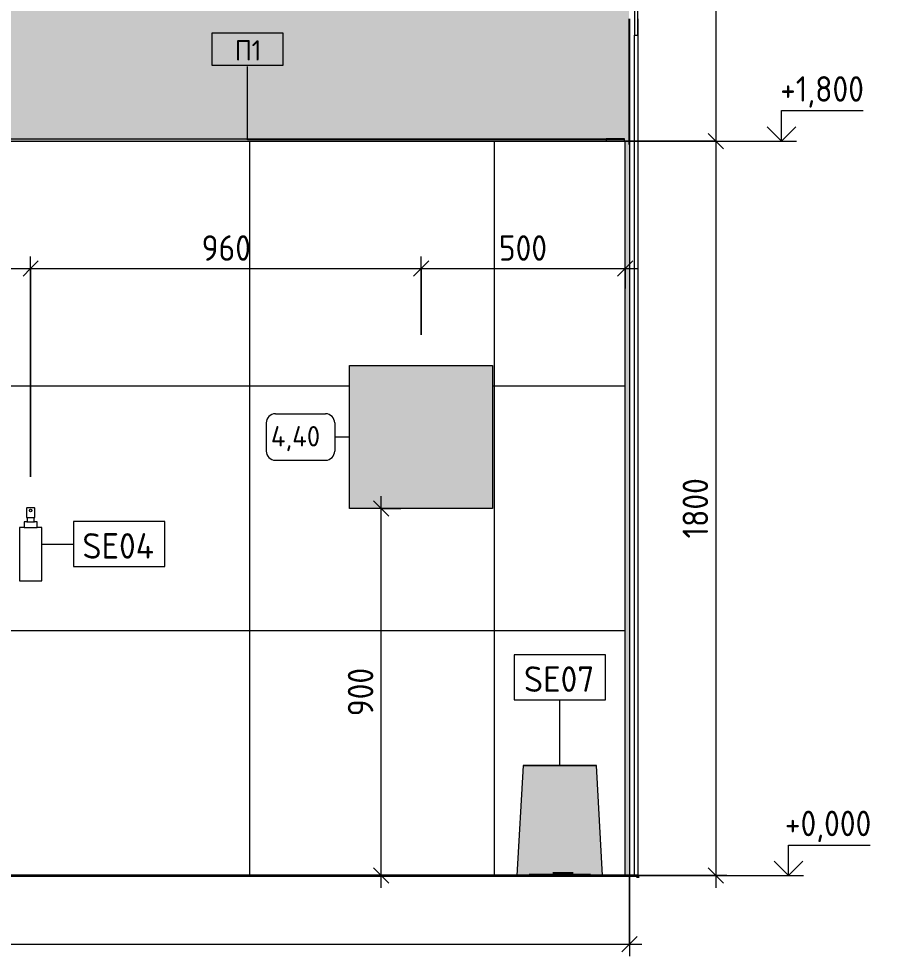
# Model space of a CAD drawing. Header units: millimetres. Extents: x 0 to 102275, y -2706 to 7916.
# Drawn here: x 95917 to 98065, y -198 to 2100 of the extents above; entities that cross this region are included whole.
import ezdxf

# ---------------------------------------------------------------- set-up
doc = ezdxf.new("R2010")
doc.units = ezdxf.units.MM
for name, color, linetype, lineweight in [('A-ANNO-DIMS', 7, 'Continuous', 9), ('A-ANNO-DIMS-25', 7, 'Continuous', 9), ('A-DOOR-FRAM-1', 7, 'Continuous', 9), ('A-DOOR-FRAM-2', 7, 'Continuous', 18), ('A-FLOR-HRAL-IDEN', 7, 'Continuous', 9), ('A-WALL-PATT', 7, 'Continuous', 9), ('G-ANNO-DIMS', 7, 'Continuous', 9), ('G-ANNO-DIMS-1', 7, 'Continuous', 20), ('I-FURN-IDEN', 7, 'Continuous', 9), ('I-WALL', 7, 'Continuous', 9), ('P-SANR-FIXT', 7, 'Continuous', 9), ('P-SANR-FIXT-IDEN', 7, 'Continuous', 9), ('Ограждение', 7, 'Continuous', 9), ('Поручни', 7, 'Continuous', 9)]:
    doc.layers.add(name, color=color, linetype=linetype, lineweight=lineweight)
for name, color, linetype, lineweight, true_color in [('A-FLOR-FNSH-2', 7, 'Continuous', 30, 0x3c3c3c), ('A-GENM', 7, 'Continuous', 9, 0x260000), ('A-WALL-4', 7, 'Continuous', 40, 0x3c3c3c), ('I-FURN-8', 7, 'Continuous', 9, 0xc0c0c0)]:
    doc.layers.add(name, color=color, linetype=linetype, lineweight=lineweight, true_color=true_color)
doc.layers.add('I-FURN-10', color=7, linetype='Continuous', lineweight=9, true_color=0xfbfbfb, transparency=0.7)
doc.layers.add('P-SANR-FIXT-2', color=7, linetype='Continuous', lineweight=9, transparency=0.7)
doc.styles.add('GOST Common_2', font='GOST_Common.ttf', dxfattribs={"height": 50})
doc.styles.add('GOST Common_3', font='GOST_Common.ttf', dxfattribs={"height": 62.5})
doc.styles.add('ISOCPEUR_1', font='isocpeur.ttf', dxfattribs={"width": 0.9, "height": 62.5})
doc.dimstyles.new('ISO-2_5_0_9К_БОЛЬШОЙ', dxfattribs={"dimscale": 304.8, "dimtxt": 62.248823, "dimasz": 0.123031, "dimexe": 0.098425, "dimexo": 0.246063, "dimgap": 0, "dimtad": 1, "dimdec": 0, "dimrnd": 10, "dimzin": 0, "dimdsep": 46, "dimtxsty": 'ISOCPEUR_1', "dimblk1": 'OBLIQUE', "dimblk2": 'OBLIQUE', "dimsah": 1, "dimcen": 0.09, "dimdle": 0.098425, "dimazin": 0, "dimtfac": 1, "dimtdec": 4, "dimtix": 1, "dimtmove": 0, "dimatfit": 3, "dimfxl": 1, "dimtvp": 1, "dimtolj": 1, "dimtzin": 0, "dimarcsym": 2})
doc.dimstyles.new('ISO-2_5_0_9К_БОЛЬШОЙ_округление', dxfattribs={"dimscale": 304.8, "dimtxt": 62.248823, "dimasz": 0.123031, "dimexe": 0.098425, "dimexo": 0, "dimgap": 0, "dimtad": 1, "dimdec": 0, "dimrnd": 10, "dimzin": 0, "dimdsep": 46, "dimtxsty": 'ISOCPEUR_1', "dimblk1": 'OBLIQUE', "dimblk2": 'OBLIQUE', "dimsah": 1, "dimcen": 0.09, "dimdle": 0.098425, "dimazin": 0, "dimtfac": 1, "dimtdec": 4, "dimtix": 1, "dimtmove": 0, "dimatfit": 3, "dimfxl": 1, "dimtvp": 1, "dimtolj": 1, "dimtzin": 0, "dimarcsym": 2})

# ---------------------------------------------------------------- blocks, each defined once
blk = doc.blocks.new('110_Дверь_СКБ_1Ст_Внутренняя1 - Д-7_л__950x2100h_Туалет-21784696-Развертка 1_15-4')
at = {"layer": 'A-DOOR-FRAM-1'}
for p, q in [((7672, 0), (7672, 2060)), ((7680, 2060), (7680, 0)), ((7680, 2060), (7680, 0))]:
    blk.add_line(p, q, dxfattribs=at)
at = {"layer": 'A-DOOR-FRAM-2'}
for p, q in [((7672, 2130), (7672, 2060)), ((7680, 2130), (7672, 2130)), ((7680, 2060), (7680, 2130)), ((7680.5, 2100), (7680, 2100)), ((7680, 2100), (7680, 2060)), ((7672, 2060), (7680, 2060)), ((7680, 2060), (7680.5, 2060))]:
    blk.add_line(p, q, dxfattribs=at)
blk = doc.blocks.new('Ограждение - Ограждение-30307754-Развертка 1_15-4')
at = {"layer": 'Ограждение'}
for points in [[(3682.5, 1800), (7602.5, 1800), (7602.5, 1806), (3682.5, 1806)], [(7647.5, 1800), (7647.5, 1806), (7602.5, 1806), (7602.5, 1800)]]:
    blk.add_hatch(color=256, dxfattribs=at).paths.add_polyline_path(points)
at = {"layer": 'Поручни'}
for p, q in [((3682.5, 1806), (7602.5, 1806)), ((3682.5, 1800), (7602.5, 1800)), ((7647.5, 1806), (7602.5, 1806)), ((7602.5, 1806), (7602.5, 1800)), ((7602.5, 1800), (7647.5, 1800)), ((7647.5, 1800), (7647.5, 1806))]:
    blk.add_line(p, q, dxfattribs=at)
blk = doc.blocks.new('TOY_Диспансер мыло - Дозатор Elegance new 11654 019001 хром-30593950-Развертка 1_15-4')
at = {"layer": 'A-GENM'}
for p, q in [((6182.3, 900.6), (6182.3, 878.4)), ((6202.7, 878.4), (6202.7, 900.6)), ((6182.8, 877.9), (6184.2, 877.9)), ((6184.2, 877.9), (6200.8, 877.9)), ((6184.2, 877.9), (6184.2, 868.2)), ((6200.8, 868.2), (6200.8, 877.9)), ((6200.8, 877.9), (6202.2, 877.9)), ((6176.9, 853.4), (6165, 853.4)), ((6165, 853.4), (6165, 722.4)), ((6176.7, 853.5), (6208.1, 853.5)), ((6176.9, 866.7), (6176.9, 853.4)), ((6183.2, 867.2), (6177.4, 867.2)), ((6183, 867.2), (6201.8, 867.2)), ((6207.6, 867.2), (6201.8, 867.2)), ((6208.1, 853.4), (6208.1, 866.7)), ((6220, 853.4), (6208.1, 853.4)), ((6220, 722.4), (6220, 853.4)), ((6165, 722.4), (6220, 722.4))]:
    blk.add_line(p, q, dxfattribs=at)
blk.add_circle((6192.5, 894.8), 3.04, dxfattribs=at)
for centre, radius, start, end in [((6182.8, 900.6), 0.5, 90, 180), ((6192.4, 833.9), 67.9, 89.9095, 98.0905), ((6192.6, 833.9), 67.9, 81.9095, 90.0905), ((6202.2, 900.6), 0.5, 0, 90), ((6182.8, 878.4), 0.5, 180, 270), ((6202.2, 878.4), 0.5, 270, 0), ((6177.4, 866.7), 0.5, 90, 180), ((6183.2, 868.2), 0.988, 270, 0), ((6201.8, 868.2), 0.988, 180, 270), ((6207.6, 866.7), 0.5, 0, 90)]:
    blk.add_arc(centre, radius, start, end, dxfattribs=at)
blk = doc.blocks.new('мусорная корзина - Round_ Metal-V12-Развертка 1_15-4')
at = {"layer": 'P-SANR-FIXT-2'}
for points in [[(7384, 0), (7414, 0), (7414, 3.2), (7489, 3.2), (7489, 7), (7424, 7), (7424, 270), (7399, 270), (7387.2, 55.2), (7385.2, 20)], [(7473.4, 7), (7489, 7), (7489, 270), (7424, 270), (7424, 7), (7472.6, 7)], [(7489, 7), (7554, 7), (7554, 270), (7489, 270), (7489, 24.9)], [(7588.1, 0), (7594, 0), (7583.9, 178.4), (7579, 270), (7554, 270), (7554, 7), (7489, 7), (7489, 3.2), (7564, 3.2), (7564, 0), (7586.2, 0)], [(7437.9, 0), (7489, 0), (7489, 3.2), (7414, 3.2), (7414, 0), (7436, 0)], [(7553.6, 0), (7564, 0), (7564, 3.2), (7489, 3.2), (7489, 0), (7551.8, 0)]]:
    blk.add_hatch(color=256, dxfattribs=at).paths.add_polyline_path(points)
at = {"layer": 'P-SANR-FIXT'}
for p, q in [((7399, 270), (7384, 0)), ((7423.8, 270), (7399, 270)), ((7399, 270), (7489, 270)), ((7489, 270), (7423.8, 270)), ((7443.9, 270), (7443.9, 270)), ((7489, 270), (7444.1, 270)), ((7444.1, 270), (7489, 270)), ((7489, 270), (7489, 270)), ((7504.6, 270), (7489, 270)), ((7489, 270), (7579, 270)), ((7554.2, 270), (7504.6, 270)), ((7579, 270), (7554.2, 270)), ((7594, 0), (7579, 270)), ((7414, 3.2), (7414, 0)), ((7414.2, 3.2), (7414, 3.2)), ((7414, 3.2), (7414.2, 3.2)), ((7489, 3.2), (7414.2, 3.2)), ((7414.2, 3.2), (7489, 3.2)), ((7489, 7), (7472.2, 7)), ((7472.2, 7), (7472.2, 7)), ((7472.2, 7), (7489, 7)), ((7489, 7), (7505.8, 7)), ((7505.8, 7), (7489, 7)), ((7508.4, 3.2), (7489, 3.2)), ((7489, 3.2), (7564, 3.2)), ((7505.8, 7), (7521.5, 7)), ((7521.5, 7), (7505.8, 7)), ((7542, 3.2), (7508.4, 3.2)), ((7521.6, 7), (7521.6, 7)), ((7564, 3.2), (7542, 3.2)), ((7564, 0), (7564, 3.2))]:
    blk.add_line(p, q, dxfattribs=at)
blk = doc.blocks.new('Марка_Мебель - В прямоуг_Balcon_Марка-25523697-Развертка 1_15-4')
at = {"layer": 'I-FURN-IDEN'}
for p, q in [((6792.2, 1131.9), (6915, 1131.9)), ((6769.7, 1109.4), (6769.7, 1040.4)), ((6937.5, 1109.4), (6937.5, 1040.6)), ((6792.1, 1018.1), (6915, 1018.1))]:
    blk.add_line(p, q, dxfattribs=at)
for centre, radius, start, end in [((6792.2, 1109.4), 22.5, 90, 180), ((6915, 1109.4), 22.5, 0, 90), ((6792.1, 1040.4), 22.3, 180, 270), ((6915, 1040.6), 22.5, 270, 0)]:
    blk.add_arc(centre, radius, start, end, dxfattribs=at)
blk = doc.blocks.new('М_ограждение - Типоразмер-25387795-Развертка 1_15-4')
at = {"layer": 'A-FLOR-HRAL-IDEN'}
for p, q in [((6811.4, 2065), (6636.4, 2065)), ((6636.4, 2065), (6636.4, 1986)), ((6811.4, 1986), (6811.4, 2065)), ((6636.4, 1986), (6811.4, 1986))]:
    blk.add_line(p, q, dxfattribs=at)
blk = doc.blocks.new('Высотные отметки - Стрелка_Верх-17668718-Развертка 1_15-4')
at = {"layer": 'G-ANNO-DIMS'}
for p, q in [((8032.3, 1875), (8232.3, 1875)), ((8032.3, 1800), (8032.3, 1875)), ((7994.4, 1800), (8069.4, 1800))]:
    blk.add_line(p, q, dxfattribs=at)
at = {"layer": 'G-ANNO-DIMS-1'}
for q in [(7997, 1835.4), (8067.7, 1835.4)]:
    blk.add_line((8032.3, 1800), q, dxfattribs=at)
blk = doc.blocks.new('DIMBLOCK32-Развертка 1_15-4')
at = {"layer": 'A-ANNO-DIMS-25'}
for p, q in [((97625.4, 3430), (97625.4, 1800)), ((97413.8, 3400), (97655.4, 3400)), ((97625.4, 3400), (97413.8, 3400)), ((97401.3, 1800), (97655.4, 1800)), ((97625.4, 1800), (97401.3, 1800))]:
    blk.add_line(p, q, dxfattribs=at)
at = {"layer": 'A-ANNO-DIMS-25', "lineweight": 20}
for p, q in [((97625.4, 3400), (97606.6, 3418.8)), ((97625.4, 3400), (97644.1, 3381.2)), ((97625.4, 1800), (97606.6, 1818.8)), ((97625.4, 1800), (97644.1, 1781.2))]:
    blk.add_line(p, q, dxfattribs=at)
at = {"layer": 'A-ANNO-DIMS-25', "color": 0, "insert": (97543.7, 2526.4), "char_height": 62.5, "width": 176.691, "attachment_point": 1, "rotation": 90, "line_spacing_factor": 1.149209, "style": 'ISOCPEUR_1'}
blk.add_mtext('1600', dxfattribs=at)
blk = doc.blocks.new('_Oblique')
at = {"color": 0, "linetype": 'ByBlock', "lineweight": -2}
blk.add_line((-0.5, -0.5), (0.5, 0.5), dxfattribs=at)
blk = doc.blocks.new('DIMBLOCK33-Развертка 1_15-4')
at = {"layer": 'A-ANNO-DIMS-25', "lineweight": 20}
for p, q in [((97625.4, 1800), (97606.6, 1818.8)), ((97625.4, 1800), (97644.1, 1781.2)), ((97625.4, 0), (97606.6, 18.8)), ((97625.4, 0), (97644.1, -18.8))]:
    blk.add_line(p, q, dxfattribs=at)
at = {"layer": 'A-ANNO-DIMS-25'}
for p, q in [((97401.3, 1800), (97655.4, 1800)), ((97625.4, 1800), (97401.3, 1800)), ((97625.4, 1800), (97625.4, -30)), ((97625.4, 0), (97433.8, 0)), ((97651.9, 0), (97595.4, 0))]:
    blk.add_line(p, q, dxfattribs=at)
at = {"layer": 'A-ANNO-DIMS-25', "color": 0, "insert": (97543.7, 826.4), "char_height": 62.5, "width": 176.691, "attachment_point": 1, "rotation": 90, "line_spacing_factor": 1.149209, "style": 'ISOCPEUR_1'}
blk.add_mtext('1800', dxfattribs=at)
blk = doc.blocks.new('DIMBLOCK43-Развертка 1_15-4')
at = {"layer": 'A-ANNO-DIMS-25'}
for p, q in [((93482.8, 0), (93482.8, -197.5)), ((93482.8, -167.5), (93482.8, 0)), ((97413.8, 0), (97413.8, -197.5)), ((97413.8, -167.5), (97413.8, 0)), ((93482.8, -167.5), (97443.8, -167.5))]:
    blk.add_line(p, q, dxfattribs=at)
at = {"layer": 'A-ANNO-DIMS-25', "lineweight": 20}
for p, q in [((93482.8, -167.5), (93501.6, -148.8)), ((97413.8, -167.5), (97432.6, -148.8)), ((93482.8, -167.5), (93464.1, -186.3)), ((97413.8, -167.5), (97395.1, -186.3))]:
    blk.add_line(p, q, dxfattribs=at)
at = {"layer": 'A-ANNO-DIMS-25', "color": 0, "insert": (95369.3, -85.9), "char_height": 62.5, "width": 189.619, "attachment_point": 1, "line_spacing_factor": 1.149209, "style": 'ISOCPEUR_1'}
blk.add_mtext('3930', dxfattribs=at)
blk = doc.blocks.new('М_сантехническая_рамка1 - В рамке-30590747-Развертка 1_15-4')
at = {"layer": 'P-SANR-FIXT-IDEN'}
for p, q in [((1907.7, 651.6), (1684.4, 651.6)), ((1684.4, 651.6), (1684.4, 541.2)), ((1907.7, 541.2), (1907.7, 651.6)), ((1684.4, 541.2), (1907.7, 541.2))]:
    blk.add_line(p, q, dxfattribs=at)
blk = doc.blocks.new('DIMBLOCK49-Развертка 1_15-4')
at = {"layer": 'A-ANNO-DIMS-25'}
for p, q in [((95484.4, 1439.2), (95484.4, 1517.7)), ((95946.3, 977.5), (95946.3, 1517.7)), ((95484.4, 1487.7), (95946.3, 1487.7)), ((95484.4, 1487.7), (95484.4, 1439.2)), ((95946.3, 1487.7), (95946.3, 977.5))]:
    blk.add_line(p, q, dxfattribs=at)
at = {"layer": 'A-ANNO-DIMS-25', "lineweight": 20}
for p, q in [((95484.4, 1487.7), (95503.1, 1506.5)), ((95946.3, 1487.7), (95965.1, 1506.5)), ((95484.4, 1487.7), (95465.6, 1469)), ((95946.3, 1487.7), (95927.6, 1469))]:
    blk.add_line(p, q, dxfattribs=at)
at = {"layer": 'A-ANNO-DIMS-25', "color": 0, "insert": (95653.1, 1569.4), "char_height": 62.5, "width": 149.397, "attachment_point": 1, "line_spacing_factor": 1.149209, "style": 'ISOCPEUR_1'}
blk.add_mtext('460', dxfattribs=at)
blk = doc.blocks.new('DIMBLOCK50-Развертка 1_15-4')
at = {"layer": 'A-ANNO-DIMS-25'}
for p, q in [((95946.3, 977.5), (95946.3, 1517.7)), ((96902.8, 1325), (96902.8, 1517.7)), ((95946.3, 1487.7), (96902.8, 1487.7)), ((95946.3, 1487.7), (95946.3, 977.5)), ((96902.8, 1487.7), (96902.8, 1325))]:
    blk.add_line(p, q, dxfattribs=at)
at = {"layer": 'A-ANNO-DIMS-25', "lineweight": 20}
for p, q in [((95946.3, 1487.7), (95965.1, 1506.5)), ((96902.8, 1487.7), (96921.6, 1506.5)), ((95946.3, 1487.7), (95927.6, 1469)), ((96902.8, 1487.7), (96884.1, 1469))]:
    blk.add_line(p, q, dxfattribs=at)
at = {"layer": 'A-ANNO-DIMS-25', "color": 0, "insert": (96365.3, 1569.4), "char_height": 62.5, "width": 142.215, "attachment_point": 1, "line_spacing_factor": 1.149209, "style": 'ISOCPEUR_1'}
blk.add_mtext('960', dxfattribs=at)
blk = doc.blocks.new('DIMBLOCK51-Развертка 1_15-4')
at = {"layer": 'A-ANNO-DIMS-25'}
for p, q in [((96902.8, 1325), (96902.8, 1517.7)), ((97402.8, 1439.2), (97402.8, 1517.7)), ((96902.8, 1487.7), (97432.8, 1487.7)), ((96902.8, 1487.7), (96902.8, 1325)), ((97402.8, 1487.7), (97402.8, 1439.2))]:
    blk.add_line(p, q, dxfattribs=at)
at = {"layer": 'A-ANNO-DIMS-25', "lineweight": 20}
for p, q in [((96902.8, 1487.7), (96921.6, 1506.5)), ((97402.8, 1487.7), (97421.6, 1506.5)), ((96902.8, 1487.7), (96884.1, 1469)), ((97402.8, 1487.7), (97384.1, 1469))]:
    blk.add_line(p, q, dxfattribs=at)
at = {"layer": 'A-ANNO-DIMS-25', "color": 0, "insert": (97093.6, 1569.4), "char_height": 62.5, "width": 142.215, "attachment_point": 1, "line_spacing_factor": 1.149209, "style": 'ISOCPEUR_1'}
blk.add_mtext('500', dxfattribs=at)
blk = doc.blocks.new('DIMBLOCK52-Развертка 1_15-4')
at = {"layer": 'A-ANNO-DIMS-25'}
for p, q in [((96805, -30), (96805, 930)), ((96853.5, 900), (96775, 900)), ((96805, 900), (96853.5, 900)), ((96853.5, 0), (96775, 0)), ((96805, 0), (96853.5, 0))]:
    blk.add_line(p, q, dxfattribs=at)
at = {"layer": 'A-ANNO-DIMS-25', "lineweight": 20}
for p, q in [((96805, 900), (96786.3, 918.7)), ((96805, 900), (96823.8, 881.2)), ((96805, 0), (96786.3, 18.8)), ((96805, 0), (96823.8, -18.8))]:
    blk.add_line(p, q, dxfattribs=at)
at = {"layer": 'A-ANNO-DIMS-25', "color": 0, "insert": (96723.4, 390.7), "char_height": 62.5, "width": 142.215, "attachment_point": 1, "rotation": 90, "line_spacing_factor": 1.149209, "style": 'ISOCPEUR_1'}
blk.add_mtext('900', dxfattribs=at)

msp = doc.modelspace()

# ---------------------------------------------------------------- hatches: boundary and pattern name
at = {"layer": 'A-WALL-PATT'}
msp.add_hatch(color=256, dxfattribs=at).paths.add_polyline_path([(97401.3, 1800), (97412.8, 1800), (97412.8, 3400), (93492.8, 3400), (93492.8, 1806), (97401.3, 1806)])
h = msp.add_hatch(dxfattribs=at)
h.set_pattern_fill('FP_29', color=256, style=0, pattern_type=2)
h.set_pattern_definition([(90, (97682.8, 0), (-600, 4e-14), []), (180, (97682.8, 0), (-7e-14, -600), [])])
h.paths.add_polyline_path([(97347.8, 0), (97402.8, 0), (97402.8, 1800), (93482.8, 1800), (93482.8, 600), (94082.8, 600), (94082.8, 0.1), (97137.8, 0), (97147.8, 176.7), (97152.8, 270), (97332.8, 270), (97344.6, 55.2), (97346.5, 22.4)])
h.paths.add_polyline_path([(94583.8, 250), (94583.8, 700), (94857.8, 700), (94860, 815), (94859.9, 818.5), (94860.2, 824.5), (94860.5, 831), (94861, 845.5), (94900.5, 845.3), (94900.8, 844.3), (94900.9, 842.1), (94900.6, 842), (94901.2, 826.2), (94901.4, 825.3), (94901.2, 824.8), (94902, 795.7), (94901.9, 793.3), (94901.9, 791.8), (94902.1, 790.9), (94903.6, 705.6), (94903.7, 700), (95183.8, 700), (95183.8, 250), (94599, 250)])
h.paths.add_polyline_path([(95462.9, 793.7), (95463.1, 793.9), (95463.2, 794.9), (95463.5, 795), (95463.6, 795.3), (95463.6, 795.7), (95464.3, 795.2), (95464.7, 795.5), (95464.3, 796), (95464.9, 796.1), (95463.7, 798.9), (95463.8, 807.1), (95463.6, 807.1), (95463.4, 806.2), (95463.2, 806.6), (95463.1, 810.5), (95462.8, 801.2), (95462.7, 794.6), (95462.9, 793.7)])
h.paths.add_polyline_path([(95603.2, 250), (95184.4, 250), (95184.4, 700), (95460.9, 700), (95462.7, 790.7), (95462.7, 791.1), (95462.6, 802.7), (95463.2, 822), (95464, 843), (95463.7, 842.1), (95463.8, 844.8), (95464, 845), (95464, 845.5), (95503.6, 845.3), (95504.1, 830.8), (95505.4, 782.4), (95506.7, 700), (95784.4, 700), (95784.4, 250), (95662.2, 250)])
h.paths.add_polyline_path([(94390.8, 722.4), (94390.8, 853.4), (94402.6, 853.4), (94402.6, 866.7), (94403.1, 867.2), (94409.7, 867.5), (94410, 868.3), (94410, 877.9), (94408.6, 877.9), (94408.1, 878.4), (94408.1, 900.6), (94408.6, 901.1), (94413.4, 901.7), (94421.8, 901.7), (94426.5, 901.3), (94427.9, 901.1), (94428.4, 900.6), (94428.4, 878.4), (94427.9, 877.9), (94426.5, 877.9), (94426.8, 867.5), (94427.5, 867.2), (94433.4, 867.2), (94433.9, 866.7), (94433.9, 853.4), (94445.8, 853.4), (94445.8, 722.4), (94402.6, 722.4)])
h.paths.add_polyline_path([(95930.7, 722.4), (95918.8, 722.4), (95918.8, 853.4), (95930.7, 853.4), (95930.7, 866.7), (95931.2, 867.2), (95937.7, 867.5), (95938, 868.2), (95938, 877.9), (95936.7, 877.9), (95936.2, 878.4), (95936.2, 900.6), (95936.7, 901.1), (95941.5, 901.7), (95946.3, 901.8), (95954.6, 901.3), (95956, 901.1), (95956.5, 900.6), (95956.5, 878.4), (95956, 877.9), (95954.6, 877.9), (95954.9, 867.5), (95955.6, 867.2), (95961.4, 867.2), (95961.9, 866.7), (95961.9, 853.4), (95973.8, 853.4), (95973.8, 722.4), (95961.9, 722.4)])
h.paths.add_polyline_path([(95504.5, 783.6), (95505.3, 787.4), (95505, 786.2), (95504.6, 783.9)])
h.paths.add_polyline_path([(94859.9, 792.4), (94859.9, 794.6), (94859.9, 795.1), (94860.4, 794.9), (94860.5, 795.2), (94860.6, 795.8), (94860.6, 796.1), (94860.7, 796.3), (94861, 796.4), (94861.7, 796.4), (94860.7, 798.4), (94860.8, 806.6), (94860.6, 807.5), (94860.3, 809.1), (94860, 809.6), (94859.7, 801.2), (94859.6, 792.9), (94859.8, 792.5)])
h.paths.add_polyline_path([(95504.7, 792.4), (95505.1, 793.7), (95504.5, 809.2), (95504, 808.4), (95503.7, 804.8), (95503.7, 804.5), (95503.8, 798.2), (95503.1, 796.6), (95503.8, 796.9), (95503.8, 796.3), (95503.9, 796), (95504.2, 796), (95504.4, 796.1), (95504.4, 795.2), (95504.6, 794.9), (95504.8, 794.9), (95504.7, 792.6)])
h.paths.add_polyline_path([(94901.7, 793.7), (94902, 796.2), (94901.4, 806.3), (94901.2, 806.2), (94901, 806.7), (94900.7, 807.1), (94900.6, 806.6), (94900.6, 805.2), (94900.6, 805), (94900.8, 798.3), (94899.9, 796.1), (94900.2, 795.9), (94899.9, 795.4), (94900.3, 795.2), (94901, 795.7), (94901, 795.3), (94901.1, 795.1), (94901.4, 794.9), (94901.5, 794.9), (94901.7, 793.7)])
h.paths.add_polyline_path([(95502.8, 796.1), (95503, 796.5), (95502.9, 796.4), (95502.8, 796.2)])
h.paths.add_polyline_path([(94861, 796.4), (94860.7, 797), (94861.5, 796.5)])
h.paths.add_polyline_path([(95463.1, 812.5), (95463.6, 813), (95463.1, 813.9), (95463.1, 812.9)])
h.paths.add_polyline_path([(94901.5, 812.5), (94901.2, 813.9), (94901.1, 813.5), (94901.2, 812.8), (94901.4, 812.6)])
h.paths.add_polyline_path([(94860, 812.5), (94860.3, 813.3), (94860.2, 813.6), (94860, 813.6), (94860, 813.1)])
h.paths.add_polyline_path([(95504.6, 812.5), (95504.3, 813.3), (95504.3, 812.9), (95504.5, 812.6)])
h.paths.add_polyline_path([(94860.4, 813.9), (94860.1, 814.4), (94860.3, 814)])
h.paths.add_polyline_path([(95504.2, 813.9), (95504.5, 814.2), (95504.3, 814.2), (95504.2, 814)])
h.paths.add_polyline_path([(95463.5, 814.6), (95463.3, 814.7), (95463.4, 814.6)])
h.paths.add_polyline_path([(94860.6, 814.7), (94860.3, 814.9), (94860.6, 814.7)])
h.paths.add_polyline_path([(94901, 814.8), (94901.5, 815.2), (94901.3, 815.2), (94901, 815)])
h.paths.add_polyline_path([(95463.6, 814.8), (95463.4, 815.2), (95463.1, 815.2), (95463.1, 814.9), (95463.4, 814.9)])
h.paths.add_polyline_path([(94860.6, 815), (94860.3, 815.2), (94860.6, 815.1)])
h.paths.add_polyline_path([(94860.3, 839.7), (94860.4, 843.1), (94860.3, 839.8)])
h.paths.add_polyline_path([(95463.4, 839.7), (95463.5, 843.7), (95463.4, 840.5)])
h.paths.add_polyline_path([(97077.8, 900), (96727.8, 900), (96727.8, 1250), (97077.8, 1250), (97077.8, 966)])
h.paths.add_polyline_path([(94880.8, 900), (94851.3, 901.4), (94822.2, 905.8), (94793.7, 912.9), (94765.9, 922.8), (94739.3, 935.4), (94714.1, 950.6), (94690.4, 968.1), (94668.6, 987.9), (94648.9, 1009.7), (94631.3, 1033.3), (94616.2, 1058.6), (94603.6, 1085.2), (94593.7, 1112.9), (94586.5, 1141.5), (94582.2, 1170.6), (94580.8, 1200), (94582.2, 1229.4), (94586.5, 1258.5), (94593.7, 1287.1), (94603.6, 1314.8), (94616.2, 1341.4), (94631.3, 1366.7), (94648.9, 1390.3), (94668.6, 1412.1), (94690.4, 1431.9), (94714.1, 1449.4), (94739.3, 1464.6), (94765.9, 1477.2), (94793.7, 1487.1), (94822.2, 1494.2), (94851.3, 1498.6), (94880.8, 1500), (94910.2, 1498.6), (94939.3, 1494.2), (94967.8, 1487.1), (94995.6, 1477.2), (95022.2, 1464.6), (95047.4, 1449.4), (95071.6, 1431.5), (95092.9, 1412.1), (95112.7, 1390.3), (95130.2, 1366.7), (95145.3, 1341.4), (95157.9, 1314.8), (95167.8, 1287.1), (95175, 1258.5), (95179.3, 1229.4), (95180.8, 1200), (95179.3, 1170.6), (95175, 1141.5), (95167.8, 1112.9), (95157.9, 1085.2), (95145.3, 1058.6), (95130.2, 1033.3), (95112.7, 1009.7), (95092.9, 987.9), (95071.1, 968.1), (95047.4, 950.6), (95022.2, 935.4), (94995.6, 922.8), (94967.8, 912.9), (94939.3, 905.8), (94910.2, 901.4)])
h.paths.add_polyline_path([(95484.4, 900), (95455, 901.4), (95425.9, 905.8), (95397.3, 912.9), (95369.6, 922.8), (95343, 935.4), (95317.7, 950.6), (95294.1, 968.1), (95272.2, 987.9), (95252.5, 1009.7), (95234.9, 1033.3), (95219.8, 1058.6), (95206.4, 1087.5), (95197.3, 1112.9), (95190.1, 1141.5), (95185.8, 1170.6), (95184.4, 1200), (95185.8, 1229.4), (95190.1, 1258.5), (95197.3, 1287.1), (95207.2, 1314.8), (95219.8, 1341.4), (95234.9, 1366.7), (95252.5, 1390.3), (95272.2, 1412.1), (95294.1, 1431.9), (95317.7, 1449.4), (95343, 1464.6), (95369.6, 1477.2), (95397.3, 1487.1), (95425.9, 1494.2), (95455, 1498.6), (95484.4, 1500), (95513.8, 1498.6), (95544.1, 1493.9), (95571.5, 1487.1), (95599.2, 1477.2), (95625.8, 1464.6), (95651, 1449.4), (95674.7, 1431.9), (95696.5, 1412.1), (95716.3, 1390.3), (95733.8, 1366.7), (95749, 1341.4), (95761.5, 1314.8), (95771.5, 1287.1), (95778.6, 1258.5), (95782.9, 1229.4), (95784.4, 1200), (95782.9, 1170.6), (95778.6, 1141.5), (95771.5, 1112.9), (95761.5, 1085.2), (95749, 1058.6), (95733.8, 1033.3), (95716.3, 1009.7), (95696.5, 987.9), (95674.7, 968.1), (95651, 950.6), (95625.8, 935.4), (95599.2, 922.8), (95571.5, 912.9), (95542.9, 905.8), (95513.8, 901.4)])
at = {"layer": 'I-FURN-10'}
msp.add_hatch(color=256, dxfattribs=at).paths.add_polyline_path([(97077.8, 900), (97077.8, 1250), (96727.8, 1250), (96727.8, 900), (96961.8, 900)])
at = {"layer": 'I-WALL'}
msp.add_hatch(color=256, dxfattribs=at).paths.add_polyline_path([(97402.8, 0), (97413.8, 0), (97413.8, 1800), (97402.8, 1800), (97402.8, 9.8)])

# ---------------------------------------------------------------- linework, layer by layer
at = {"layer": 'A-FLOR-FNSH-2'}
for p, q in [((97433.8, 0), (93881.9, 0)), ((97434.3, -0.1), (93881.6, -0.1))]:
    msp.add_line(p, q, dxfattribs=at)
at = {"layer": 'A-FLOR-HRAL-IDEN'}
for p, q in [((96477.7, 1803), (96477.7, 1982.6)), ((97401.3, 1803), (96477.7, 1803))]:
    msp.add_line(p, q, dxfattribs=at)
at = {"layer": 'A-WALL-4'}
for p, q in [((97434.3, 0), (97433.8, 0)), ((97433.8, 0), (97433.8, -5.5))]:
    msp.add_line(p, q, dxfattribs=at)
at = {"layer": 'G-ANNO-DIMS'}
for p, q in [((97286.3, 1800), (97500.6, 1800)), ((97500.6, 1800), (97786.2, 1800)), ((97325, 0), (97548.8, 0)), ((97548.8, 0), (97803.1, 0))]:
    msp.add_line(p, q, dxfattribs=at)
at = {"layer": 'I-FURN-8'}
for p, q in [((96727.8, 1250), (97077.8, 1250)), ((96727.8, 900), (96727.8, 1250)), ((97077.8, 1250), (97077.8, 900)), ((97077.8, 900), (96727.8, 900))]:
    msp.add_line(p, q, dxfattribs=at)
at = {"layer": 'I-FURN-IDEN'}
msp.add_line((96727.8, 1075), (96691.3, 1075), dxfattribs=at)
at = {"layer": 'I-WALL'}
for p, q in [((97412.8, 1791.9), (97412.8, 2100)), ((97413.8, 2100), (97413.8, 0)), ((97401.3, 1800), (97413.8, 1800)), ((97402.8, 0), (97402.8, 1800)), ((97413.8, 1791.9), (97412.8, 1791.9))]:
    msp.add_line(p, q, dxfattribs=at)
at = {"layer": 'P-SANR-FIXT-IDEN'}
for p, q in [((95973.8, 812.5), (96051.6, 812.5)), ((97242.8, 270), (97242.8, 430.7))]:
    msp.add_line(p, q, dxfattribs=at)

# ---------------------------------------------------------------- block references
at = {"layer": 'A-DOOR-FRAM-1'}
msp.add_blockref('110_Дверь_СКБ_1Ст_Внутренняя1 - Д-7_л__950x2100h_Туалет-21784696-Развертка 1_15-4', (89753.8, 0), dxfattribs=at)
at = {"layer": 'A-FLOR-HRAL-IDEN'}
msp.add_blockref('М_ограждение - Типоразмер-25387795-Развертка 1_15-4', (89753.8, 0), dxfattribs=at)
at = {"layer": 'G-ANNO-DIMS'}
for p in [(89753.8, 0), (89770.7, -1800)]:
    msp.add_blockref('Высотные отметки - Стрелка_Верх-17668718-Развертка 1_15-4', p, dxfattribs=at)
at = {"layer": 'I-FURN-IDEN'}
msp.add_blockref('Марка_Мебель - В прямоуг_Balcon_Марка-25523697-Развертка 1_15-4', (89753.8, 0), dxfattribs=at)
at = {"layer": 'P-SANR-FIXT'}
for name in ['TOY_Диспансер мыло - Дозатор Elegance new 11654 019001 хром-30593950-Развертка 1_15-4', 'мусорная корзина - Round_ Metal-V12-Развертка 1_15-4']:
    msp.add_blockref(name, (89753.8, 0), dxfattribs=at)
at = {"layer": 'P-SANR-FIXT-IDEN'}
for p in [(94367.2, 216.1), (95446.8, -110.4)]:
    msp.add_blockref('М_сантехническая_рамка1 - В рамке-30590747-Развертка 1_15-4', p, dxfattribs=at)
at = {"layer": 'Поручни'}
msp.add_blockref('Ограждение - Ограждение-30307754-Развертка 1_15-4', (89753.8, 0), dxfattribs=at)

# ---------------------------------------------------------------- texts
at = {"layer": 'A-FLOR-HRAL-IDEN', "char_height": 50, "attachment_point": 1, "style": 'GOST Common_2'}
for s, insert, width in [('\\fGOST Common|b0|i0|c204|p34|;П', (96446.4, 2047.5), 50.105), ('\\fGOST Common|b0|i0|c204|p34|;1', (96487.8, 2047.5), 30.063)]:
    msp.add_mtext(s, dxfattribs=dict(at, insert=insert, width=width))
at = {"layer": 'I-FURN-IDEN', "insert": (96535, 1101.8), "char_height": 50, "width": 166.35, "attachment_point": 1, "style": 'GOST Common_2'}
msp.add_mtext('4,40', dxfattribs=at)
at = {"layer": 'P-SANR-FIXT-IDEN', "char_height": 62.5, "attachment_point": 1, "style": 'GOST Common_3'}
for s, insert, width in [('SE04', (96073, 839.4), 228.481), ('SE07', (97155, 512.9), 222.468)]:
    msp.add_mtext(s, dxfattribs=dict(at, insert=insert, width=width))

# ---------------------------------------------------------------- dimensions: what is measured, and where the dimension line sits
at = {"layer": 'A-ANNO-DIMS'}
for base, p1, p2, dimstyle, override, picture, middle in [((97625.4, 1800), (97413.8, 3400), (97401.3, 1800), 'ISO-2_5_0_9К_БОЛЬШОЙ_округление', {"dimpost": '<>', "dimfxl": 1600.048827}, 'DIMBLOCK32-Развертка 1_15-4', (97594.1, 2600)), ((97625.4, 0), (97401.3, 1800), (97651.9, 0), 'ISO-2_5_0_9К_БОЛЬШОЙ_округление', {"dimpost": '<>', "dimfxl": 1817.357055}, 'DIMBLOCK33-Развертка 1_15-4', (97594.1, 900)), ((96805, 900), (96778.5, 0), (96778.5, 900), 'ISO-2_5_0_9К_БОЛЬШОЙ', {"dimpost": '<>', "dimfxl": 900}, 'DIMBLOCK52-Развертка 1_15-4', (96773.8, 450))]:
    dim = msp.add_linear_dim(base=base, p1=p1, p2=p2, angle=90, dimstyle=dimstyle, override=override, dxfattribs=at)
    dim.commit()
    dim.dimension.update_dxf_attribs({"geometry": picture, "text_midpoint": middle})
for base, p1, p2, dimstyle, override, picture, middle in [((95946.3, 1487.7), (95484.4, 1514.2), (95946.3, 902.5), 'ISO-2_5_0_9К_БОЛЬШОЙ', {"dimpost": '<>', "dimfxl": 766.51128}, 'DIMBLOCK49-Развертка 1_15-4', (95715.3, 1519)), ((96902.8158082, 1487.7102794), (95946.3158082, 902.5460712), (96902.8158082, 1250), 'ISO-2_5_0_9К_БОЛЬШОЙ', {"dimpost": '<>', "dimfxl": 1017.652437}, 'DIMBLOCK50-Развертка 1_15-4', (96424.5658082, 1518.9602794)), ((97402.8, 1487.7), (96902.8, 1250), (97402.8, 1514.2), 'ISO-2_5_0_9К_БОЛЬШОЙ', {"dimpost": '<>', "dimfxl": 565.522584}, 'DIMBLOCK51-Развертка 1_15-4', (97152.8, 1519)), ((97413.8, -167.5), (93482.8, 0), (97413.8, 0), 'ISO-2_5_0_9К_БОЛЬШОЙ_округление', {"dimpost": '<>', "dimfxl": 3931}, 'DIMBLOCK43-Развертка 1_15-4', (95448.3, -136.3))]:
    dim = msp.add_linear_dim(base=base, p1=p1, p2=p2, dimstyle=dimstyle, override=override, dxfattribs=at)
    dim.commit()
    dim.dimension.update_dxf_attribs({"geometry": picture, "text_midpoint": middle})

# ---------------------------------------------------------------- next in the draw order: texts
at = {"layer": 'G-ANNO-DIMS', "char_height": 62.5, "attachment_point": 1, "line_spacing_factor": 1.149209, "style": 'ISOCPEUR_1', "bg_fill": 3, "box_fill_scale": 1.25, "bg_fill_color": 256, "bg_fill_true_color": 13158600, "bg_fill_transparency": 0}
for s, insert, width in [('+1,800', (97782.8, 1959.2), 242.008), ('+0,000', (97794.4, 159.2), 254.705)]:
    msp.add_mtext(s, dxfattribs=dict(at, insert=insert, width=width))

doc.saveas('drawing.dxf')
